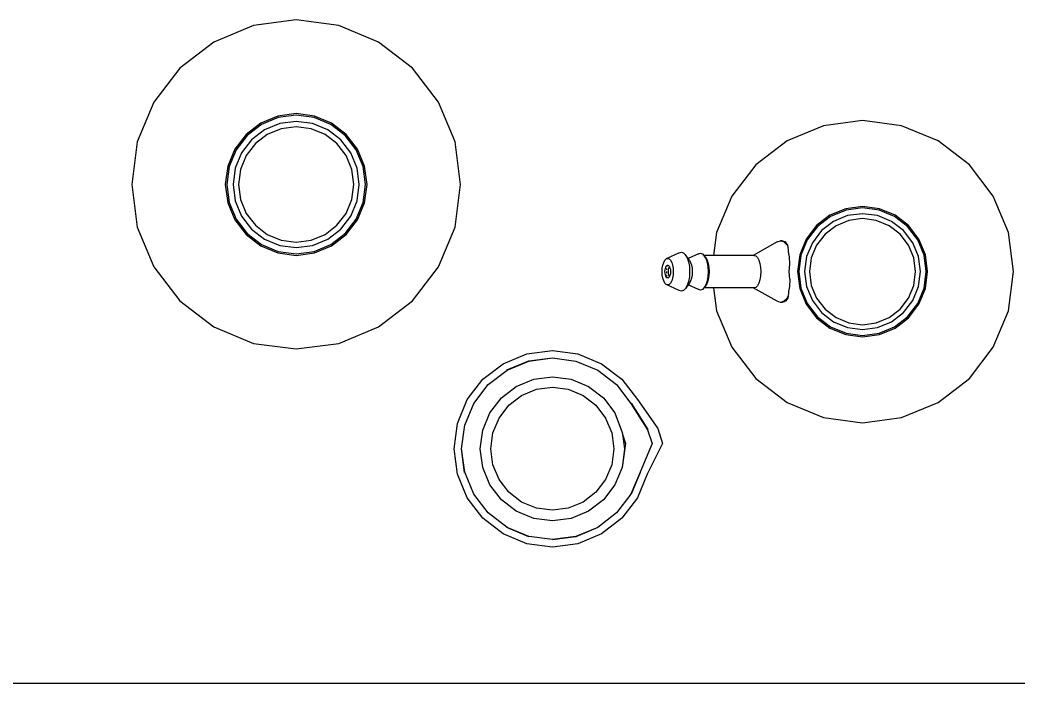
# Model space of a CAD drawing. Header units: metres. Extents: x 2.3 to 15.1, y 3 to 5.1.
# Drawn here: x 5.9902 to 6.2945, y 3.4234 to 3.6255 of the extents above; entities that cross this region are included whole.
import ezdxf

# ---------------------------------------------------------------- set-up
doc = ezdxf.new("R2010")
doc.units = ezdxf.units.M
doc.layers.add('Edges', color=7, linetype='Continuous')

# ---------------------------------------------------------------- blocks, each defined once
blk = doc.blocks.new('Chemistry Lab table pl')
at = {"layer": 'Edges'}
for p, q in [((6.06143, 3.62379), (6.04934, 3.61878)), ((6.07441, 3.6255), (6.06143, 3.62379)), ((6.08738, 3.62379), (6.07441, 3.6255)), ((6.09947, 3.61878), (6.08738, 3.62379)), ((6.04934, 3.61878), (6.03896, 3.61081)), ((6.10985, 3.61081), (6.09947, 3.61878)), ((6.03896, 3.61081), (6.03099, 3.60043)), ((6.11782, 3.60043), (6.10985, 3.61081)), ((6.03099, 3.60043), (6.02598, 3.58834)), ((6.12283, 3.58834), (6.11782, 3.60043)), ((6.07441, 3.59696), (6.06882, 3.59623)), ((6.07441, 3.59653), (6.06893, 3.59581)), ((6.08, 3.59623), (6.07441, 3.59696)), ((6.07988, 3.59581), (6.07441, 3.59653)), ((6.06361, 3.59407), (6.05913, 3.59064)), ((6.06382, 3.59369), (6.05944, 3.59033)), ((6.06882, 3.59623), (6.06361, 3.59407)), ((6.06893, 3.59581), (6.06382, 3.59369)), ((6.06943, 3.59394), (6.06479, 3.59202)), ((6.07441, 3.5946), (6.06943, 3.59394)), ((6.07938, 3.59394), (6.07441, 3.5946)), ((6.08402, 3.59202), (6.07938, 3.59394)), ((6.08499, 3.59369), (6.07988, 3.59581)), ((6.0852, 3.59407), (6.08, 3.59623)), ((6.08937, 3.59033), (6.08499, 3.59369)), ((6.08968, 3.59064), (6.0852, 3.59407)), ((6.24706, 3.59484), (6.23514, 3.59327)), ((6.25898, 3.59327), (6.24706, 3.59484)), ((6.05913, 3.59064), (6.0557, 3.58616)), ((6.05944, 3.59033), (6.05608, 3.58595)), ((6.06479, 3.59202), (6.0608, 3.58896)), ((6.06561, 3.5906), (6.06196, 3.58781)), ((6.06985, 3.59236), (6.06561, 3.5906)), ((6.07441, 3.59296), (6.06985, 3.59236)), ((6.07896, 3.59236), (6.07441, 3.59296)), ((6.0832, 3.5906), (6.07896, 3.59236)), ((6.08685, 3.58781), (6.0832, 3.5906)), ((6.08801, 3.58896), (6.08402, 3.59202)), ((6.09273, 3.58595), (6.08937, 3.59033)), ((6.09311, 3.58616), (6.08968, 3.59064)), ((6.23514, 3.59327), (6.22404, 3.58867)), ((6.27008, 3.58867), (6.25898, 3.59327)), ((6.02598, 3.58834), (6.02427, 3.57536)), ((6.0608, 3.58896), (6.05775, 3.58498)), ((6.06196, 3.58781), (6.05916, 3.58416)), ((6.08965, 3.58416), (6.08685, 3.58781)), ((6.09106, 3.58498), (6.08801, 3.58896)), ((6.12454, 3.57536), (6.12283, 3.58834)), ((6.22404, 3.58867), (6.21451, 3.58135)), ((6.27962, 3.58135), (6.27008, 3.58867)), ((6.0557, 3.58616), (6.05354, 3.58095)), ((6.05608, 3.58595), (6.05396, 3.58084)), ((6.05775, 3.58498), (6.05583, 3.58034)), ((6.05916, 3.58416), (6.05741, 3.57992)), ((6.0914, 3.57992), (6.08965, 3.58416)), ((6.09298, 3.58034), (6.09106, 3.58498)), ((6.09485, 3.58084), (6.09273, 3.58595)), ((6.09527, 3.58095), (6.09311, 3.58616)), ((6.21451, 3.58135), (6.20719, 3.57182)), ((6.28693, 3.57182), (6.27962, 3.58135)), ((6.05354, 3.58095), (6.05281, 3.57536)), ((6.05396, 3.58084), (6.05324, 3.57536)), ((6.05583, 3.58034), (6.05517, 3.57536)), ((6.05741, 3.57992), (6.05681, 3.57536)), ((6.092, 3.57536), (6.0914, 3.57992)), ((6.09364, 3.57536), (6.09298, 3.58034)), ((6.09557, 3.57536), (6.09485, 3.58084)), ((6.096, 3.57536), (6.09527, 3.58095)), ((6.02427, 3.57536), (6.02598, 3.56239)), ((6.05281, 3.57536), (6.05354, 3.56977)), ((6.05324, 3.57536), (6.05396, 3.56989)), ((6.05517, 3.57536), (6.05583, 3.57039)), ((6.05681, 3.57536), (6.05741, 3.57081)), ((6.0914, 3.57081), (6.092, 3.57536)), ((6.09298, 3.57039), (6.09364, 3.57536)), ((6.09485, 3.56989), (6.09557, 3.57536)), ((6.09527, 3.56977), (6.096, 3.57536)), ((6.12283, 3.56239), (6.12454, 3.57536)), ((6.05354, 3.56977), (6.0557, 3.56456)), ((6.05396, 3.56989), (6.05608, 3.56478)), ((6.05583, 3.57039), (6.05775, 3.56575)), ((6.05741, 3.57081), (6.05916, 3.56656)), ((6.08965, 3.56656), (6.0914, 3.57081)), ((6.09106, 3.56575), (6.09298, 3.57039)), ((6.09273, 3.56478), (6.09485, 3.56989)), ((6.09311, 3.56456), (6.09527, 3.56977)), ((6.20719, 3.57182), (6.20259, 3.56072)), ((6.29153, 3.56072), (6.28693, 3.57182)), ((6.05916, 3.56656), (6.06196, 3.56292)), ((6.08685, 3.56292), (6.08965, 3.56656)), ((6.23714, 3.56598), (6.23303, 3.56283)), ((6.24193, 3.56796), (6.23714, 3.56598)), ((6.24203, 3.56757), (6.23734, 3.56563)), ((6.24706, 3.56863), (6.24193, 3.56796)), ((6.24706, 3.56824), (6.24203, 3.56757)), ((6.24706, 3.56646), (6.24249, 3.56586)), ((6.25219, 3.56796), (6.24706, 3.56863)), ((6.25209, 3.56757), (6.24706, 3.56824)), ((6.25163, 3.56586), (6.24706, 3.56646)), ((6.25678, 3.56563), (6.25209, 3.56757)), ((6.25698, 3.56598), (6.25219, 3.56796)), ((6.26109, 3.56283), (6.25698, 3.56598)), ((6.0557, 3.56456), (6.05913, 3.56009)), ((6.05608, 3.56478), (6.05944, 3.5604)), ((6.05775, 3.56575), (6.0608, 3.56176)), ((6.06196, 3.56292), (6.06561, 3.56012)), ((6.0832, 3.56012), (6.08685, 3.56292)), ((6.08801, 3.56176), (6.09106, 3.56575)), ((6.08937, 3.5604), (6.09273, 3.56478)), ((6.08968, 3.56009), (6.09311, 3.56456)), ((6.23734, 3.56563), (6.23332, 3.56254)), ((6.23823, 3.5641), (6.23457, 3.56129)), ((6.24249, 3.56586), (6.23823, 3.5641)), ((6.24288, 3.56441), (6.23898, 3.5628)), ((6.24706, 3.56496), (6.24288, 3.56441)), ((6.25124, 3.56441), (6.24706, 3.56496)), ((6.25514, 3.5628), (6.25124, 3.56441)), ((6.25589, 3.5641), (6.25163, 3.56586)), ((6.25955, 3.56129), (6.25589, 3.5641)), ((6.26081, 3.56254), (6.25678, 3.56563)), ((6.02598, 3.56239), (6.03099, 3.5503)), ((6.05913, 3.56009), (6.06361, 3.55666)), ((6.05944, 3.5604), (6.06382, 3.55703)), ((6.0608, 3.56176), (6.06479, 3.55871)), ((6.06561, 3.56012), (6.06985, 3.55836)), ((6.07896, 3.55836), (6.0832, 3.56012)), ((6.08402, 3.55871), (6.08801, 3.56176)), ((6.08499, 3.55703), (6.08937, 3.5604)), ((6.0852, 3.55666), (6.08968, 3.56009)), ((6.11782, 3.5503), (6.12283, 3.56239)), ((6.20259, 3.56072), (6.20167, 3.55375)), ((6.23303, 3.56283), (6.22988, 3.55872)), ((6.23332, 3.56254), (6.23023, 3.55852)), ((6.23457, 3.56129), (6.23176, 3.55763)), ((6.23563, 3.56023), (6.23306, 3.55688)), ((6.23898, 3.5628), (6.23563, 3.56023)), ((6.25849, 3.56023), (6.25514, 3.5628)), ((6.26106, 3.55688), (6.25849, 3.56023)), ((6.26236, 3.55763), (6.25955, 3.56129)), ((6.26389, 3.55852), (6.26081, 3.56254)), ((6.26424, 3.55872), (6.26109, 3.56283)), ((6.2931, 3.5488), (6.29153, 3.56072)), ((6.06382, 3.55703), (6.06893, 3.55492)), ((6.06479, 3.55871), (6.06943, 3.55678)), ((6.06943, 3.55678), (6.07441, 3.55613)), ((6.06985, 3.55836), (6.07441, 3.55777)), ((6.07441, 3.55777), (6.07896, 3.55836)), ((6.07441, 3.55613), (6.07938, 3.55678)), ((6.07938, 3.55678), (6.08402, 3.55871)), ((6.07988, 3.55492), (6.08499, 3.55703)), ((6.22102, 3.55784), (6.21371, 3.55375)), ((6.22102, 3.55784), (6.22205, 3.55816)), ((6.2226, 3.55816), (6.22205, 3.55816)), ((6.22205, 3.55816), (6.22231, 3.55808)), ((6.2226, 3.55816), (6.22231, 3.55808)), ((6.22308, 3.55784), (6.22231, 3.55808)), ((6.22332, 3.55792), (6.2226, 3.55816)), ((6.22332, 3.55792), (6.22308, 3.55784)), ((6.22308, 3.55784), (6.22405, 3.5569)), ((6.22357, 3.55784), (6.22332, 3.55792)), ((6.22426, 3.5569), (6.22357, 3.55784)), ((6.22405, 3.5569), (6.22443, 3.55621)), ((6.22409, 3.5569), (6.22428, 3.55684)), ((6.22428, 3.55684), (6.22426, 3.5569)), ((6.22443, 3.55621), (6.22428, 3.55684)), ((6.22988, 3.55872), (6.2279, 3.55393)), ((6.23023, 3.55852), (6.22829, 3.55383)), ((6.23176, 3.55763), (6.23, 3.55337)), ((6.23306, 3.55688), (6.23145, 3.55298)), ((6.26267, 3.55298), (6.26106, 3.55688)), ((6.26412, 3.55337), (6.26236, 3.55763)), ((6.26584, 3.55383), (6.26389, 3.55852)), ((6.26622, 3.55393), (6.26424, 3.55872)), ((6.06361, 3.55666), (6.06882, 3.5545)), ((6.06882, 3.5545), (6.07441, 3.55377)), ((6.06893, 3.55492), (6.07441, 3.5542)), ((6.07441, 3.5542), (6.07988, 3.55492)), ((6.07441, 3.55377), (6.08, 3.5545)), ((6.08, 3.5545), (6.0852, 3.55666)), ((6.1912, 3.55451), (6.18723, 3.55267)), ((6.1912, 3.55451), (6.19185, 3.55471)), ((6.19185, 3.55471), (6.1925, 3.55451)), ((6.1925, 3.55451), (6.19311, 3.55392)), ((6.19311, 3.55392), (6.19363, 3.55298)), ((6.19393, 3.55278), (6.19311, 3.55392)), ((6.19701, 3.55421), (6.19393, 3.55278)), ((6.19701, 3.55421), (6.19763, 3.5544)), ((6.19763, 3.5544), (6.19824, 3.55421)), ((6.19824, 3.55421), (6.19872, 3.55375)), ((6.19872, 3.55375), (6.19882, 3.55365)), ((6.20167, 3.55375), (6.19872, 3.55375)), ((6.21371, 3.55375), (6.20167, 3.55375)), ((6.21395, 3.55375), (6.21371, 3.55375)), ((6.21395, 3.55375), (6.2145, 3.55358)), ((6.22454, 3.55531), (6.22443, 3.55621)), ((6.22449, 3.55485), (6.22454, 3.55531)), ((6.22477, 3.55331), (6.22449, 3.55485)), ((6.2279, 3.55393), (6.22722, 3.5488)), ((6.22829, 3.55383), (6.22762, 3.5488)), ((6.2665, 3.5488), (6.26584, 3.55383)), ((6.2669, 3.5488), (6.26622, 3.55393)), ((6.18602, 3.54984), (6.18619, 3.5508)), ((6.18619, 3.5508), (6.18646, 3.55163)), ((6.18646, 3.55163), (6.18682, 3.55227)), ((6.18682, 3.55227), (6.18723, 3.55267)), ((6.18723, 3.55267), (6.18767, 3.55281)), ((6.18745, 3.55069), (6.18764, 3.55075)), ((6.18756, 3.5505), (6.18764, 3.55075)), ((6.18764, 3.55075), (6.18767, 3.55076)), ((6.18767, 3.55281), (6.18811, 3.55267)), ((6.18767, 3.55076), (6.18789, 3.55069)), ((6.18811, 3.55267), (6.18852, 3.55227)), ((6.18852, 3.55227), (6.18888, 3.55163)), ((6.18888, 3.55163), (6.18915, 3.5508)), ((6.18915, 3.5508), (6.18932, 3.54984)), ((6.19363, 3.55298), (6.19403, 3.55175)), ((6.1943, 3.55227), (6.19393, 3.55278)), ((6.19403, 3.55175), (6.19428, 3.55033)), ((6.1943, 3.55227), (6.19466, 3.55163)), ((6.19466, 3.55163), (6.19493, 3.5508)), ((6.19493, 3.5508), (6.1951, 3.54984)), ((6.19923, 3.55308), (6.19882, 3.55365)), ((6.19882, 3.55365), (6.19902, 3.55329)), ((6.19902, 3.55329), (6.19923, 3.55308)), ((6.19902, 3.55329), (6.19931, 3.55276)), ((6.19923, 3.55308), (6.19951, 3.55258)), ((6.19931, 3.55276), (6.19937, 3.55258)), ((6.19937, 3.55258), (6.19951, 3.55258)), ((6.19937, 3.55258), (6.19969, 3.5516)), ((6.19951, 3.55258), (6.19966, 3.5523)), ((6.19966, 3.5523), (6.2, 3.55127)), ((6.19969, 3.5516), (6.19993, 3.55025)), ((6.2, 3.55127), (6.20021, 3.55008)), ((6.2145, 3.55358), (6.21501, 3.55308)), ((6.21501, 3.55308), (6.21544, 3.5523)), ((6.21544, 3.5523), (6.21578, 3.55127)), ((6.21578, 3.55127), (6.21599, 3.55008)), ((6.22468, 3.5488), (6.22486, 3.5511)), ((6.22486, 3.5511), (6.22477, 3.55331)), ((6.23, 3.55337), (6.2294, 3.5488)), ((6.23145, 3.55298), (6.2309, 3.5488)), ((6.26322, 3.5488), (6.26267, 3.55298)), ((6.26473, 3.5488), (6.26412, 3.55337)), ((6.03099, 3.5503), (6.03896, 3.53992)), ((6.10985, 3.53992), (6.11782, 3.5503)), ((6.18596, 3.5488), (6.18602, 3.54984)), ((6.18602, 3.54776), (6.18596, 3.5488)), ((6.18619, 3.54679), (6.18602, 3.54776)), ((6.18684, 3.5488), (6.18686, 3.54931)), ((6.18686, 3.54829), (6.18684, 3.5488)), ((6.18686, 3.54931), (6.18695, 3.54978)), ((6.18695, 3.54782), (6.18686, 3.54829)), ((6.18695, 3.54978), (6.18708, 3.55018)), ((6.18708, 3.54741), (6.18695, 3.54782)), ((6.18708, 3.55018), (6.18725, 3.5505)), ((6.18725, 3.5505), (6.18745, 3.55069)), ((6.18738, 3.54829), (6.18735, 3.5488)), ((6.18738, 3.54931), (6.1874, 3.54963)), ((6.1874, 3.54963), (6.18742, 3.54978)), ((6.18749, 3.54741), (6.18742, 3.54782)), ((6.18789, 3.55069), (6.18809, 3.5505)), ((6.18789, 3.5488), (6.18792, 3.54931)), ((6.18792, 3.54829), (6.18789, 3.5488)), ((6.18792, 3.54931), (6.188, 3.54978)), ((6.188, 3.54782), (6.18792, 3.54829)), ((6.188, 3.54978), (6.18813, 3.55018)), ((6.18813, 3.54741), (6.188, 3.54782)), ((6.18809, 3.5505), (6.1882, 3.5503)), ((6.18813, 3.55018), (6.1882, 3.5503)), ((6.1882, 3.5503), (6.18826, 3.55018)), ((6.18826, 3.55018), (6.18839, 3.54978)), ((6.18839, 3.54782), (6.18826, 3.54741)), ((6.18839, 3.54978), (6.18848, 3.54931)), ((6.18848, 3.54829), (6.18839, 3.54782)), ((6.18848, 3.54931), (6.18851, 3.5488)), ((6.18851, 3.5488), (6.18848, 3.54829)), ((6.18932, 3.54776), (6.18915, 3.54679)), ((6.18932, 3.54984), (6.18938, 3.5488)), ((6.18938, 3.5488), (6.18932, 3.54776)), ((6.19428, 3.55033), (6.19436, 3.5488)), ((6.19436, 3.5488), (6.19428, 3.54727)), ((6.1951, 3.54776), (6.19493, 3.54679)), ((6.1951, 3.54984), (6.19516, 3.5488)), ((6.19516, 3.5488), (6.1951, 3.54776)), ((6.19993, 3.55025), (6.20001, 3.5488)), ((6.20001, 3.5488), (6.19993, 3.54735)), ((6.20021, 3.55008), (6.20028, 3.5488)), ((6.20028, 3.5488), (6.20021, 3.54752)), ((6.21599, 3.55008), (6.21606, 3.5488)), ((6.21606, 3.5488), (6.21599, 3.54752)), ((6.22486, 3.5465), (6.22468, 3.5488)), ((6.22722, 3.5488), (6.2279, 3.54367)), ((6.22762, 3.5488), (6.22829, 3.54377)), ((6.2294, 3.5488), (6.23, 3.54423)), ((6.2309, 3.5488), (6.23145, 3.54462)), ((6.26267, 3.54462), (6.26322, 3.5488)), ((6.26412, 3.54423), (6.26473, 3.5488)), ((6.26584, 3.54377), (6.2665, 3.5488)), ((6.26622, 3.54367), (6.2669, 3.5488)), ((6.29153, 3.53688), (6.2931, 3.5488)), ((6.18646, 3.54596), (6.18619, 3.54679)), ((6.18682, 3.54533), (6.18646, 3.54596)), ((6.18723, 3.54493), (6.18682, 3.54533)), ((6.18725, 3.5471), (6.18708, 3.54741)), ((6.18767, 3.54479), (6.18723, 3.54493)), ((6.1912, 3.54309), (6.18723, 3.54493)), ((6.18745, 3.54691), (6.18725, 3.5471)), ((6.18767, 3.54684), (6.18745, 3.54691)), ((6.18762, 3.54691), (6.18756, 3.5471)), ((6.18789, 3.54691), (6.18767, 3.54684)), ((6.18811, 3.54493), (6.18767, 3.54479)), ((6.18809, 3.5471), (6.18789, 3.54691)), ((6.1882, 3.5473), (6.18809, 3.5471)), ((6.18852, 3.54533), (6.18811, 3.54493)), ((6.1882, 3.5473), (6.18813, 3.54741)), ((6.18826, 3.54741), (6.1882, 3.5473)), ((6.18888, 3.54596), (6.18852, 3.54533)), ((6.18915, 3.54679), (6.18888, 3.54596)), ((6.19393, 3.54482), (6.19311, 3.54368)), ((6.19363, 3.54462), (6.19311, 3.54368)), ((6.19403, 3.54584), (6.19363, 3.54462)), ((6.1943, 3.54533), (6.19393, 3.54482)), ((6.19701, 3.54339), (6.19393, 3.54482)), ((6.19428, 3.54727), (6.19403, 3.54584)), ((6.19466, 3.54596), (6.1943, 3.54533)), ((6.19493, 3.54679), (6.19466, 3.54596)), ((6.19931, 3.54484), (6.19902, 3.54431)), ((6.19951, 3.54501), (6.19923, 3.54451)), ((6.19937, 3.54501), (6.19931, 3.54484)), ((6.19969, 3.546), (6.19937, 3.54501)), ((6.19937, 3.54501), (6.19951, 3.54501)), ((6.19966, 3.5453), (6.19951, 3.54501)), ((6.2, 3.54632), (6.19966, 3.5453)), ((6.19993, 3.54735), (6.19969, 3.546)), ((6.20021, 3.54752), (6.2, 3.54632)), ((6.21544, 3.5453), (6.21501, 3.54451)), ((6.21578, 3.54632), (6.21544, 3.5453)), ((6.21599, 3.54752), (6.21578, 3.54632)), ((6.22486, 3.5465), (6.22477, 3.54429)), ((6.23145, 3.54462), (6.23306, 3.54072)), ((6.26106, 3.54072), (6.26267, 3.54462)), ((6.19185, 3.54289), (6.1912, 3.54309)), ((6.1925, 3.54309), (6.19185, 3.54289)), ((6.19311, 3.54368), (6.1925, 3.54309)), ((6.19701, 3.54339), (6.19683, 3.54356)), ((6.19763, 3.5432), (6.19701, 3.54339)), ((6.19824, 3.54339), (6.19763, 3.5432)), ((6.19872, 3.54385), (6.19824, 3.54339)), ((6.19882, 3.54395), (6.19872, 3.54385)), ((6.20167, 3.54385), (6.19872, 3.54385)), ((6.19923, 3.54451), (6.19882, 3.54395)), ((6.19902, 3.54431), (6.19882, 3.54395)), ((6.19923, 3.54451), (6.19902, 3.54431)), ((6.20167, 3.54385), (6.20259, 3.53688)), ((6.21371, 3.54385), (6.20167, 3.54385)), ((6.22102, 3.53976), (6.21371, 3.54385)), ((6.21395, 3.54385), (6.21371, 3.54385)), ((6.2145, 3.54402), (6.21395, 3.54385)), ((6.21501, 3.54451), (6.2145, 3.54402)), ((6.22454, 3.54229), (6.22443, 3.54139)), ((6.22477, 3.54429), (6.22449, 3.54275)), ((6.22449, 3.54275), (6.22454, 3.54229)), ((6.2279, 3.54367), (6.22988, 3.53888)), ((6.22829, 3.54377), (6.23023, 3.53908)), ((6.23, 3.54423), (6.23176, 3.53997)), ((6.26236, 3.53997), (6.26412, 3.54423)), ((6.26389, 3.53908), (6.26584, 3.54377)), ((6.26424, 3.53888), (6.26622, 3.54367)), ((6.03896, 3.53992), (6.04934, 3.53195)), ((6.09947, 3.53195), (6.10985, 3.53992)), ((6.22205, 3.53944), (6.22102, 3.53976)), ((6.22231, 3.53952), (6.22205, 3.53944)), ((6.2226, 3.53944), (6.22205, 3.53944)), ((6.22308, 3.53976), (6.22231, 3.53952)), ((6.2226, 3.53944), (6.22231, 3.53952)), ((6.22332, 3.53968), (6.2226, 3.53944)), ((6.22405, 3.54069), (6.22308, 3.53976)), ((6.22308, 3.53976), (6.22332, 3.53968)), ((6.22357, 3.53976), (6.22332, 3.53968)), ((6.22426, 3.54069), (6.22357, 3.53976)), ((6.22443, 3.54139), (6.22405, 3.54069)), ((6.22428, 3.54076), (6.22409, 3.54069)), ((6.22428, 3.54076), (6.22426, 3.54069)), ((6.22443, 3.54139), (6.22428, 3.54076)), ((6.22988, 3.53888), (6.23303, 3.53477)), ((6.23023, 3.53908), (6.23332, 3.53505)), ((6.23176, 3.53997), (6.23457, 3.53631)), ((6.23306, 3.54072), (6.23563, 3.53737)), ((6.25849, 3.53737), (6.26106, 3.54072)), ((6.25955, 3.53631), (6.26236, 3.53997)), ((6.26081, 3.53505), (6.26389, 3.53908)), ((6.26109, 3.53477), (6.26424, 3.53888)), ((6.20259, 3.53688), (6.20719, 3.52578)), ((6.23457, 3.53631), (6.23823, 3.5335)), ((6.23563, 3.53737), (6.23898, 3.5348)), ((6.25514, 3.5348), (6.25849, 3.53737)), ((6.25589, 3.5335), (6.25955, 3.53631)), ((6.28693, 3.52578), (6.29153, 3.53688)), ((6.23303, 3.53477), (6.23714, 3.53162)), ((6.23332, 3.53505), (6.23734, 3.53197)), ((6.23823, 3.5335), (6.24249, 3.53174)), ((6.23898, 3.5348), (6.24288, 3.53319)), ((6.24288, 3.53319), (6.24706, 3.53264)), ((6.24706, 3.53264), (6.25124, 3.53319)), ((6.25124, 3.53319), (6.25514, 3.5348)), ((6.25163, 3.53174), (6.25589, 3.5335)), ((6.25678, 3.53197), (6.26081, 3.53505)), ((6.25698, 3.53162), (6.26109, 3.53477)), ((6.04934, 3.53195), (6.06143, 3.52694)), ((6.08738, 3.52694), (6.09947, 3.53195)), ((6.23714, 3.53162), (6.24193, 3.52964)), ((6.23734, 3.53197), (6.24203, 3.53002)), ((6.24193, 3.52964), (6.24706, 3.52896)), ((6.24203, 3.53002), (6.24706, 3.52936)), ((6.24249, 3.53174), (6.24706, 3.53113)), ((6.24706, 3.53113), (6.25163, 3.53174)), ((6.24706, 3.52936), (6.25209, 3.53002)), ((6.24706, 3.52896), (6.25219, 3.52964)), ((6.25209, 3.53002), (6.25678, 3.53197)), ((6.25219, 3.52964), (6.25698, 3.53162)), ((6.06143, 3.52694), (6.07441, 3.52523)), ((6.07441, 3.52523), (6.08738, 3.52694)), ((6.13754, 3.52075), (6.14476, 3.52374)), ((6.14476, 3.52374), (6.15251, 3.52477)), ((6.15251, 3.52477), (6.16026, 3.52374)), ((6.16026, 3.52374), (6.16748, 3.52075)), ((6.20719, 3.52578), (6.21451, 3.51624)), ((6.27962, 3.51624), (6.28693, 3.52578)), ((6.13134, 3.51599), (6.13754, 3.52075)), ((6.13864, 3.51884), (6.14533, 3.52161)), ((6.13868, 3.51878), (6.14535, 3.52155)), ((6.14533, 3.52161), (6.15251, 3.52255)), ((6.14535, 3.52155), (6.15251, 3.52249)), ((6.15251, 3.52249), (6.15967, 3.52155)), ((6.15967, 3.52155), (6.16634, 3.51878)), ((6.16748, 3.52075), (6.17368, 3.51599)), ((6.13295, 3.51439), (6.13868, 3.51878)), ((6.16634, 3.51878), (6.17207, 3.51439)), ((6.12658, 3.50979), (6.13134, 3.51599)), ((6.12855, 3.50865), (6.13295, 3.51439)), ((6.14152, 3.51385), (6.14682, 3.51605)), ((6.14682, 3.51605), (6.15251, 3.51679)), ((6.15251, 3.51679), (6.1582, 3.51605)), ((6.1582, 3.51605), (6.1635, 3.51385)), ((6.17207, 3.51439), (6.17647, 3.50865)), ((6.17368, 3.51599), (6.17844, 3.50979)), ((6.21451, 3.51624), (6.22404, 3.50893)), ((6.27008, 3.50893), (6.27962, 3.51624)), ((6.13697, 3.51036), (6.14152, 3.51385)), ((6.14313, 3.51106), (6.14766, 3.51294)), ((6.14766, 3.51294), (6.15251, 3.51358)), ((6.15251, 3.51358), (6.15737, 3.51294)), ((6.15737, 3.51294), (6.16189, 3.51106)), ((6.1635, 3.51385), (6.16805, 3.51036)), ((6.12359, 3.50257), (6.12658, 3.50979)), ((6.12579, 3.50198), (6.12855, 3.50865)), ((6.13348, 3.50581), (6.13697, 3.51036)), ((6.13925, 3.50808), (6.14313, 3.51106)), ((6.16189, 3.51106), (6.16577, 3.50808)), ((6.16805, 3.51036), (6.17154, 3.50581)), ((6.17647, 3.50865), (6.18155, 3.50063)), ((6.17653, 3.50869), (6.18164, 3.50065)), ((6.17844, 3.50979), (6.18467, 3.50098)), ((6.22404, 3.50893), (6.23514, 3.50433)), ((6.25898, 3.50433), (6.27008, 3.50893)), ((6.13129, 3.50051), (6.13348, 3.50581)), ((6.13627, 3.5042), (6.13925, 3.50808)), ((6.16577, 3.50808), (6.16875, 3.5042)), ((6.17154, 3.50581), (6.17374, 3.49977)), ((6.12257, 3.49482), (6.12359, 3.50257)), ((6.13439, 3.49968), (6.13627, 3.5042)), ((6.16875, 3.5042), (6.17063, 3.49968)), ((6.23514, 3.50433), (6.24706, 3.50276)), ((6.24706, 3.50276), (6.25898, 3.50433)), ((6.12484, 3.49482), (6.12579, 3.50198)), ((6.13054, 3.49482), (6.13129, 3.50051)), ((6.13375, 3.49482), (6.13439, 3.49968)), ((6.17063, 3.49968), (6.17127, 3.49482)), ((6.17374, 3.49977), (6.1739, 3.49924)), ((6.1739, 3.49924), (6.17448, 3.49482)), ((6.1739, 3.49924), (6.1748, 3.49641)), ((6.18155, 3.50063), (6.18288, 3.49641)), ((6.18467, 3.50098), (6.18612, 3.49641)), ((6.1748, 3.49641), (6.17374, 3.48913)), ((6.18288, 3.49641), (6.17924, 3.48766)), ((6.18612, 3.49641), (6.18143, 3.48707)), ((6.12359, 3.48707), (6.12257, 3.49482)), ((6.12572, 3.48764), (6.12478, 3.49482)), ((6.12579, 3.48766), (6.12484, 3.49482)), ((6.13129, 3.48913), (6.13054, 3.49482)), ((6.13439, 3.48997), (6.13375, 3.49482)), ((6.17127, 3.49482), (6.17063, 3.48997)), ((6.17448, 3.49482), (6.17374, 3.48913)), ((6.13627, 3.48544), (6.13439, 3.48997)), ((6.17063, 3.48997), (6.16875, 3.48544)), ((6.12658, 3.47985), (6.12359, 3.48707)), ((6.12855, 3.48099), (6.12579, 3.48766)), ((6.13348, 3.48383), (6.13129, 3.48913)), ((6.17374, 3.48913), (6.17154, 3.48383)), ((6.17924, 3.48766), (6.17647, 3.48099)), ((6.1793, 3.48764), (6.17653, 3.48095)), ((6.18143, 3.48707), (6.17844, 3.47985)), ((6.13697, 3.47928), (6.13348, 3.48383)), ((6.13925, 3.48156), (6.13627, 3.48544)), ((6.16875, 3.48544), (6.16577, 3.48156)), ((6.17154, 3.48383), (6.16805, 3.47928)), ((6.13295, 3.47526), (6.12855, 3.48099)), ((6.14313, 3.47858), (6.13925, 3.48156)), ((6.16577, 3.48156), (6.16189, 3.47858)), ((6.17647, 3.48099), (6.17207, 3.47526)), ((6.13134, 3.47365), (6.12658, 3.47985)), ((6.14152, 3.47579), (6.13697, 3.47928)), ((6.14766, 3.4767), (6.14313, 3.47858)), ((6.16189, 3.47858), (6.15737, 3.4767)), ((6.16805, 3.47928), (6.1635, 3.47579)), ((6.17844, 3.47985), (6.17368, 3.47365)), ((6.13868, 3.47086), (6.13295, 3.47526)), ((6.14682, 3.4736), (6.14152, 3.47579)), ((6.15251, 3.47607), (6.14766, 3.4767)), ((6.15737, 3.4767), (6.15251, 3.47607)), ((6.1635, 3.47579), (6.1582, 3.4736)), ((6.17207, 3.47526), (6.16634, 3.47086)), ((6.13754, 3.46889), (6.13134, 3.47365)), ((6.15251, 3.47285), (6.14682, 3.4736)), ((6.1582, 3.4736), (6.15251, 3.47285)), ((6.17368, 3.47365), (6.16748, 3.46889)), ((6.14476, 3.4659), (6.13754, 3.46889)), ((6.14533, 3.46803), (6.13864, 3.4708)), ((6.14535, 3.4681), (6.13868, 3.47086)), ((6.16634, 3.47086), (6.15967, 3.4681)), ((6.16638, 3.4708), (6.15969, 3.46803)), ((6.16748, 3.46889), (6.16026, 3.4659)), ((6.15251, 3.46488), (6.14476, 3.4659)), ((6.15251, 3.46715), (6.14535, 3.4681)), ((6.15967, 3.4681), (6.15251, 3.46715)), ((6.15969, 3.46803), (6.15251, 3.46709)), ((6.16026, 3.4659), (6.15251, 3.46488)), ((5.89736, 3.42344), (6.41859, 3.42344))]:
    blk.add_line(p, q, dxfattribs=at)

msp = doc.modelspace()

# ---------------------------------------------------------------- block references
msp.add_blockref('Chemistry Lab table pl', (0, 0))

doc.saveas('drawing.dxf')
